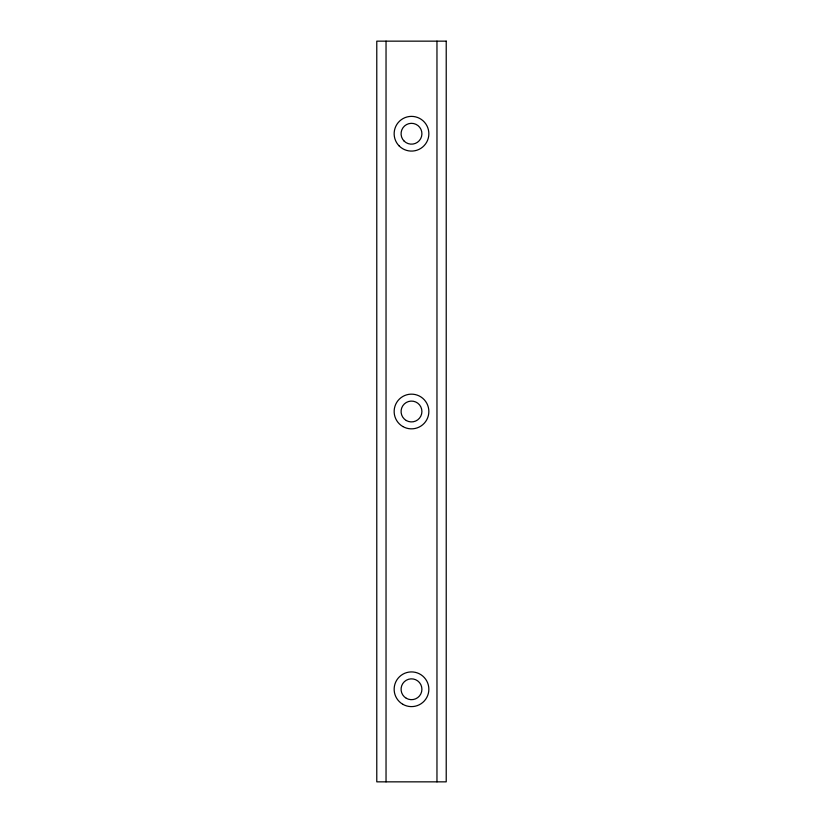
<?xml version="1.0" encoding="UTF-8"?>
<svg xmlns="http://www.w3.org/2000/svg" width="823" height="823" viewBox="0 0 823 823"><rect width="100%" height="100%" fill="white"/><g stroke="black" fill="none" stroke-linecap="round" stroke-linejoin="round"><path stroke-width="1.23" d="M436.962 41.15L436.962 781.85M386.038 41.15L386.038 781.85M446.22 41.15L376.78 41.15L376.78 781.85L446.22 781.85L446.22 41.15M399.227 146.01A17.365 17.365 0 0 0 428.269 138.233A17.365 17.365 0 0 0 407.004 116.969A17.365 17.365 0 0 0 399.227 146.01M402.817 426.53A17.365 17.365 0 0 0 428.855 411.5A17.365 17.365 0 0 0 402.817 396.47A17.365 17.365 0 0 0 402.817 426.53M402.817 704.293A17.365 17.365 0 0 0 428.855 689.263A17.365 17.365 0 0 0 402.817 674.232A17.365 17.365 0 0 0 402.817 704.293M404.134 141.103A10.411 10.411 0 0 0 421.561 136.433A10.411 10.411 0 0 0 408.805 123.676A10.411 10.411 0 0 0 404.134 141.103M406.295 420.522A10.411 10.411 0 0 0 421.911 411.5A10.411 10.411 0 0 0 406.295 402.478A10.411 10.411 0 0 0 406.295 420.522M406.295 698.285A10.411 10.411 0 0 0 421.911 689.263A10.411 10.411 0 0 0 406.295 680.24A10.411 10.411 0 0 0 406.295 698.285"/></g></svg>
